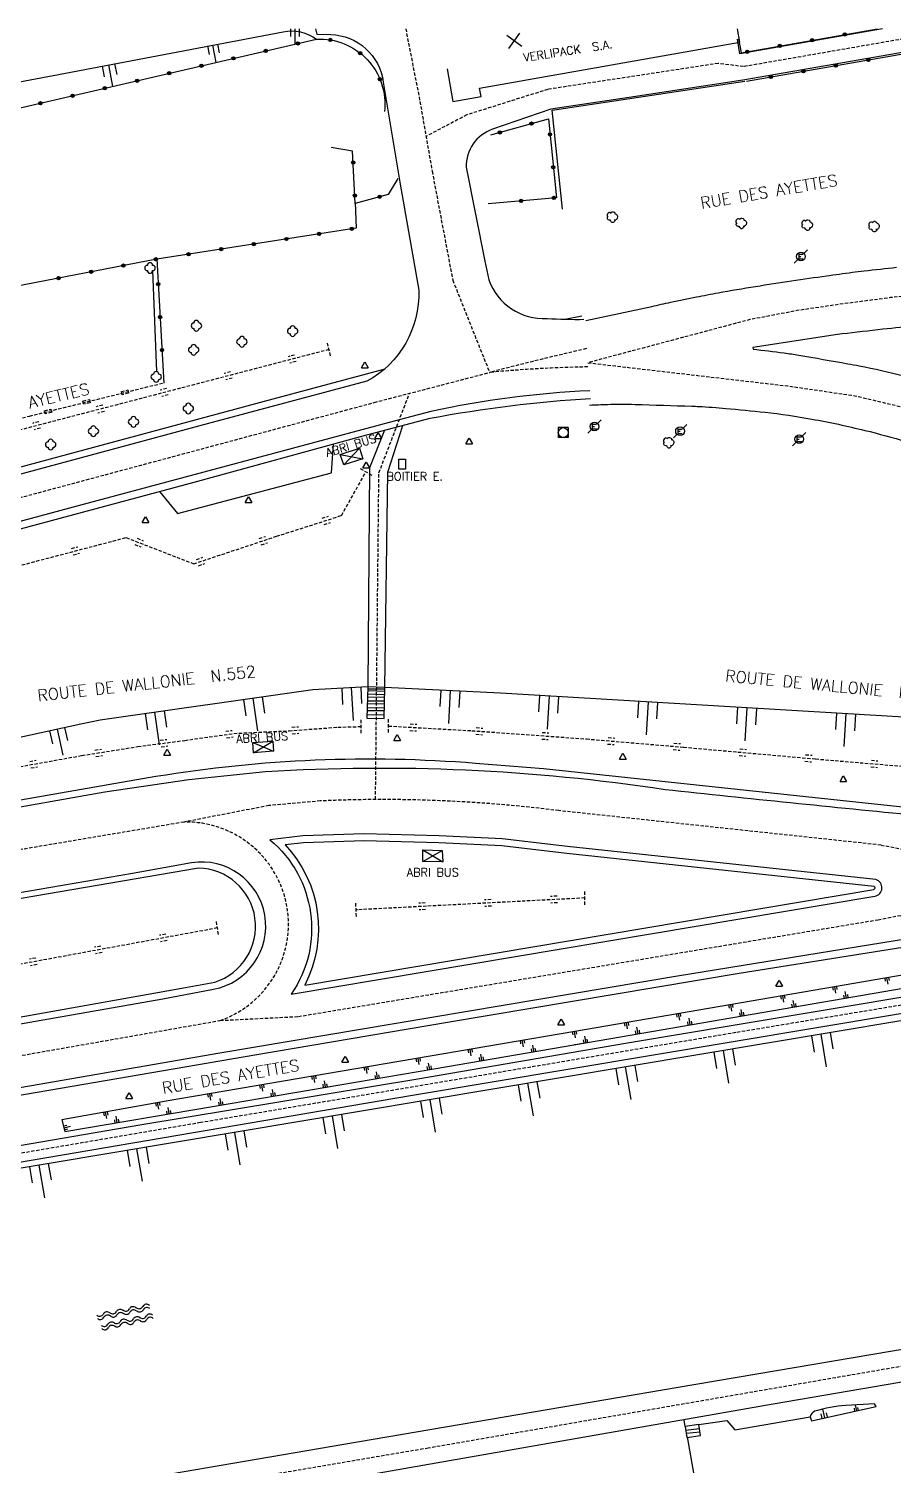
# Model space of a CAD drawing. Header units: millimetres. Extents: x 115000 to 116000, y 129000 to 130000.
# Drawn here: x 115525 to 115655.8, y 129782.5 to 130000 of the extents above; entities that cross this region are included whole.
import ezdxf
from ezdxf.enums import TextEntityAlignment as Align

# ---------------------------------------------------------------- set-up
doc = ezdxf.new("R2010")
doc.units = ezdxf.units.MM
doc.linetypes.add('DASHED', pattern=[0.75, 0.5, -0.25])
doc.layers.get('0').update_dxf_attribs({"linetype": 'CONTINUOUS'})
for name, color, linetype in [('71', 2, 'CONTINUOUS'), ('W0001', 6, 'DASHED'), ('W0008', 7, 'CONTINUOUS'), ('W0100', 7, 'CONTINUOUS'), ('W0112', 1, 'DASHED'), ('W0211', 2, 'CONTINUOUS'), ('W0220', 5, 'DASHED'), ('W0300', 7, 'CONTINUOUS'), ('W0310', 3, 'CONTINUOUS'), ('W0322', 7, 'CONTINUOUS'), ('W0420', 7, 'CONTINUOUS'), ('W0471', 7, 'CONTINUOUS'), ('W0515', 5, 'CONTINUOUS'), ('W0984', 7, 'CONTINUOUS'), ('W0989', 7, 'CONTINUOUS'), ('W0991', 7, 'CONTINUOUS')]:
    doc.layers.add(name, color=color, linetype=linetype)
doc.styles.get("Standard").update_dxf_attribs({"font": 'romans.shx', "width": 0.85})

# ---------------------------------------------------------------- blocks, each defined once
blk = doc.blocks.new('t991o')
at = {"color": 0, "linetype": 'Continuous'}
for p, q in [((-1, 1), (1, -1)), ((-1, -1), (1, 1))]:
    blk.add_line(p, q, dxfattribs=at)
blk = doc.blocks.new('T471')
for p, q in [((-0.333334, 0.333334), (-0.333334, -0.333334)), ((-0.333334, 0.333334), (0.333334, 0.333334)), ((-0.333334, 0), (0, 0)), ((0.500001, 0.500001), (1.000002, 1.000002)), ((-0.500001, -0.500001), (-1.000002, -1.000002)), ((-0.333334, -0.333334), (0.333334, -0.333334))]:
    blk.add_line(p, q)
blk.add_ellipse((0, 0), major_axis=(0.471405, 0.471405), ratio=1, start_param=5.4977871438, end_param=11.780972451)
blk = doc.blocks.new('T300')
for p, q in [((-0.8, 0.51), (-0.86, 0.34)), ((-0.86, 0.34), (-0.86, 0.17)), ((-0.86, 0.17), (-0.74, 0.06)), ((-0.69, 0.63), (-0.8, 0.51)), ((-0.8, -0.06), (-0.74, 0.06)), ((-0.74, 0.06), (-0.69, 0.11)), ((-0.57, 0.69), (-0.69, 0.63)), ((-0.46, 0.69), (-0.57, 0.69)), ((-0.29, 0.63), (-0.46, 0.69)), ((-0.29, 0.63), (-0.17, 0.74)), ((-0.23, 0.57), (-0.29, 0.63)), ((-0.17, 0.74), (-0.06, 0.8)), ((-0.06, 0.8), (0.06, 0.8)), ((0.06, 0.8), (0.23, 0.74)), ((0.23, 0.74), (0.34, 0.63)), ((0.34, 0.63), (0.4, 0.51)), ((0.46, 0.46), (0.34, 0.46)), ((0.4, 0.51), (0.4, 0.46)), ((0.57, 0.4), (0.46, 0.46)), ((0.57, 0.4), (0.69, 0.29)), ((0.69, 0.29), (0.74, 0.17)), ((0.74, 0.06), (0.69, -0.17)), ((0.74, 0.17), (0.74, 0.06)), ((-0.8, -0.17), (-0.8, -0.06)), ((-0.8, -0.23), (-0.8, -0.17)), ((-0.74, -0.34), (-0.8, -0.23)), ((-0.69, -0.4), (-0.74, -0.34)), ((-0.51, -0.46), (-0.69, -0.4)), ((-0.4, -0.46), (-0.51, -0.46)), ((-0.4, -0.46), (-0.34, -0.46)), ((-0.34, -0.46), (-0.34, -0.4)), ((-0.34, -0.51), (-0.34, -0.46)), ((-0.29, -0.63), (-0.34, -0.51)), ((-0.17, -0.74), (-0.29, -0.63)), ((-0.06, -0.8), (-0.17, -0.74)), ((0.06, -0.8), (-0.06, -0.8)), ((0.17, -0.74), (0.06, -0.8)), ((0.23, -0.69), (0.17, -0.74)), ((0.29, -0.46), (0.23, -0.46)), ((0.29, -0.63), (0.23, -0.69)), ((0.46, -0.4), (0.29, -0.46)), ((0.34, -0.51), (0.29, -0.63)), ((0.34, -0.51), (0.34, -0.46)), ((0.57, -0.34), (0.46, -0.4)), ((0.63, -0.29), (0.57, -0.34)), ((0.69, -0.17), (0.63, -0.29))]:
    blk.add_line(p, q)
blk = doc.blocks.new('T420')
for p, q in [((0.75, 0.75), (-0.75, 0.75)), ((-0.75, 0.75), (-0.75, -0.75)), ((0.75, 0.75), (0.75, -0.75)), ((0.75, -0.75), (-0.75, -0.75))]:
    blk.add_line(p, q)
blk.add_ellipse((0, 0), major_axis=(-0.53, 0.53), ratio=1, start_param=3.926991, end_param=10.210176)
blk = doc.blocks.new('OH01')
at = {"layer": 'W0322', "color": 0}
for radius in [0.25, 0.15]:
    blk.add_circle((0, 0), radius, dxfattribs=at)
blk = doc.blocks.new('TP12')
at = {"layer": 'W0515', "color": 0}
for centre, start, end in [((-0.5, 0.625), 216.8699, 323.1301), ((0.5, -0.125), 36.8699, 143.1301), ((0.5, -0.625), 36.8699, 143.1301), ((-0.5, 0.125), 216.8699, 323.1301)]:
    blk.add_arc(centre, 0.625, start, end, dxfattribs=at)
blk = doc.blocks.new('TP15')
at = {"color": 0}
for p, q in [((0, 1), (0, 0)), ((-0.289, 0.5), (-0.289, 0)), ((0.289, 0.5), (0.289, 0))]:
    blk.add_line(p, q, dxfattribs=at)
blk = doc.blocks.new('TP15B')
at = {"color": 0}
for p, q in [((0, 5), (0, 0)), ((-1.44, 2.5), (-1.44, 0)), ((1.44, 2.5), (1.44, 0))]:
    blk.add_line(p, q, dxfattribs=at)
blk = doc.blocks.new('TP09')
at = {"color": 2}
blk.add_line((0, -1), (0, 1), dxfattribs=at)
blk = doc.blocks.new('TP06')
at = {"layer": 'W0220', "color": 0}
for p, q in [((-0.5, 0.5), (0.5, 0.5)), ((-0.5, -0.5), (0.5, -0.5))]:
    blk.add_line(p, q, dxfattribs=at)
blk = doc.blocks.new('TT04')
at = {"layer": '71', "color": 0}
for p, q in [((-1.5, -1), (-1.5, 1)), ((-1.5, 1), (1.5, 1)), ((1.5, 1), (1.5, -1)), ((1.5, -1), (-1.5, -1))]:
    blk.add_line(p, q, dxfattribs=at)
blk = doc.blocks.new('TP10')
at = {"layer": 'W0300', "color": 0}
for centre, start, end in [((-0.4, 0), 90, 270), ((0, 0.4), 0, 180), ((0.4, 0), 270, 90), ((0, -0.4), 180, 360)]:
    blk.add_arc(centre, 0.4, start, end, dxfattribs=at)
blk = doc.blocks.new('BI04')
at = {"layer": 'W0471', "color": 0}
for p, q in [((-1, -0.58), (0, 1.15)), ((0, 1.15), (1, -0.58)), ((-1, -0.58), (1, -0.58))]:
    blk.add_line(p, q, dxfattribs=at)
blk = doc.blocks.new('OH02')
at = {"layer": 'W0112', "color": 0}
for p, q in [((-0.5, 0.25), (0.5, 0.25)), ((-0.5, -0.25), (-0.5, 0.25)), ((0.5, 0.25), (0.5, -0.25)), ((0.5, -0.25), (-0.5, -0.25))]:
    blk.add_line(p, q, dxfattribs=at)

msp = doc.modelspace()

# ---------------------------------------------------------------- linework, layer by layer
at = {"layer": 'W0001'}
for points in [[(115582.03, 130000), (115584.18, 129988.99), (115586.03, 129978.42), (115589.14, 129961.95), (115594.73, 129947.97)], [(115666.26, 130000), (115633.17, 129994.26), (115629.33, 129994.75), (115603.54, 129990.82), (115591.27, 129986.96), (115585.1, 129983.7)], [(115577.46, 129883.31), (115577.97, 129932.79), (115582.61, 129944.81)], [(116000, 129910.95), (115954.3, 129903.13), (115891.81, 129892.34), (115873.66, 129889.1), (115790.04, 129874.95), (115711.08, 129861.16), (115632.01, 129848.03), (115550.98, 129834.4), (115500, 129825.7)], [(115500, 129839.25), (115504.04, 129841.1), (115553.96, 129849.87), (115565.78, 129850.47), (115653.53, 129865.12), (115707.69, 129875.51)]]:
    msp.add_lwpolyline(points, dxfattribs=at)
at = {"layer": 'W0001', "flags": 128}
msp.add_lwpolyline([(115691.41, 129957.94), (115687.87, 129961.77), (115680.89, 129961.65), (115671.09, 129960.82), (115662.82, 129960.1), (115655.41, 129959.29), (115647.58, 129958.26), (115641.27, 129957.33), (115634.13, 129955.96), (115609.59, 129949.44), (115639.85, 129945.93), (115650.02, 129944.44), (115657.01, 129942.79), (115665.04, 129939.93), (115674.67, 129935.88), (115681.72, 129932.47), (115686.86, 129934.86)], dxfattribs=at)
at = {"layer": 'W0001'}
for points in [[(115500, 129922.6), (115514.83, 129926.65), (115577.26, 129943.42), (115594.73, 129947.97, -0.007146), (115609.38, 129951.57, -0.007146)], [(115609.61, 129948.81, 0.01943), (115594.73, 129947.97)], [(116000, 129929.12), (115948.87, 129918.9), (115925.99, 129914.64), (115914, 129912.04), (115839.63, 129897.2), (115707.69, 129875.51, -0.090124), (115653.98, 129876.42), (115605.22, 129881.63, 0.042951), (115569.1, 129883.1), (115561.33, 129882.4), (115548.46, 129879.9), (115500, 129871.73)], [(115548.46, 129879.9, -0.853769), (115553.96, 129849.87, -0.528658)], [(115867.83, 129750), (115858.72, 129759.26), (115802.53, 129801.65), (115789.34, 129810.26, 0.149925), (115764.4, 129815.51), (115696.94, 129804.12), (115683.64, 129801.75), (115679.29, 129801.55), (115674.01, 129800.69), (115667.81, 129799.36), (115585.45, 129785.13), (115522.33, 129774.42), (115500, 129770.12)]]:
    msp.add_lwpolyline(points, format="xyb", dxfattribs=at)
at = {"layer": 'W0008'}
for points in [[(115568.39, 130000), (115568.56, 129999.2), (115570.69, 129999.13, -0.367793), (115578.63, 129991.91), (115581.18, 129976.47), (115584.01, 129960.41, -0.283109), (115576.15, 129946.63), (115551.97, 129940.19), (115516.41, 129930.6), (115514.36, 129930.15, -0.412239), (115503.66, 129935.89, 0.1655), (115500, 129943.51, 2.382573)], [(115677.69, 130000), (115653.16, 129995.72), (115633.05, 129992.2), (115615.87, 129989.61), (115604, 129987.83), (115595.17, 129984.78, 0.326024), (115591.17, 129979.02), (115594, 129964.8), (115594.6, 129962.01, 0.365795)], [(115609.32, 129955.85), (115619.26, 129957.97, -0.00094), (115622.15, 129958.59, -0.000701), (115626.04, 129959.39, -0.00676), (115629.33, 129960.03, -0.003963), (115634.98, 129960.99, -0.002942), (115640.45, 129961.84, -0.003068), (115645.71, 129962.6, -0.001574), (115649.64, 129963.13, -0.003471), (115651.43, 129963.35, -0.003181), (115656.34, 129963.89, -0.001795)], [(115594.6, 129962.01, 0.331826), (115603.43, 129956.13, 0.015589), (115609.01, 129956.01, 0.015589)], [(115609.91, 129945.19, 0.042164), (115585.82, 129942.04), (115581.04, 129940.81), (115532.45, 129927.76), (115500, 129919.04)], [(115500, 129917.93), (115550, 129931.36), (115575.39, 129938.34), (115585.74, 129941.04, -0.031955), (115610.01, 129944.03, -0.031955)], [(115731.02, 129885.2), (115704.55, 129881.68), (115696.78, 129880.97), (115687.13, 129880.74), (115677.6, 129880.74), (115659.14, 129881.94), (115602.91, 129887.94), (115592.57, 129888.78, 0.061183), (115544.21, 129886.78), (115500, 129879.09)], [(115500, 129878), (115536.47, 129884.46), (115549.18, 129886.34), (115560.82, 129887.55, -0.052975), (115621.29, 129884.85, 0.002597), (115659.27, 129880.96, 0.021593), (115688.69, 129879.66, 0.037597), (115709.15, 129881.19), (115721.86, 129882.84), (115731.98, 129884.25)], [(115564.7, 129853.84), (115653.04, 129868.69, 0.796646), (115653.19, 129871.19), (115606.51, 129876.19), (115596.65, 129877.37), (115587.08, 129877.81), (115575.74, 129878.1), (115566.47, 129877.81), (115561.46, 129877.22, -0.388366), (115564.7, 129853.84, 3.02558)], [(115500, 129861.15, -0.217047), (115502.82, 129846.69), (115502.93, 129845.75), (115545.29, 129853.15), (115552.93, 129854.59, 0.983889), (115549.63, 129873.75), (115540.69, 129872.11), (115500, 129865.17)], [(115502.82, 129846.69), (115548.71, 129854.84), (115553.13, 129855.68, 0.847753), (115550.66, 129872.95), (115516.42, 129867.08), (115500, 129864.12)]]:
    msp.add_lwpolyline(points, format="xyb", dxfattribs=at)
for points in [[(115654.19, 130000), (115632.6, 129996.21), (115632.23, 129998.4)], [(115606.1, 129956.03), (115608.67, 129956.55)], [(115510, 129930.08), (115523.79, 129933.69), (115561.99, 129943.99), (115578.91, 129948.54)], [(115578.89, 129900.29), (115579.33, 129932.88), (115581.57, 129939.95)], [(115544.78, 129929.96), (115547.5, 129926.6), (115570.81, 129932.76), (115571.11, 129937.16)], [(115578.83, 129939.24), (115576.55, 129933.53), (115576.31, 129900.4)], [(115741.28, 129875.43), (115712.34, 129870.73), (115690.92, 129867.56), (115623.17, 129856.59), (115553.89, 129844.92), (115500, 129835.57)], [(115500, 129834.51), (115559.19, 129844.66), (115588.36, 129849.63), (115632.48, 129857.03), (115701.41, 129867.99), (115742.22, 129874.37)], [(115500, 129826.92), (115541.76, 129834.08), (115583.87, 129841.03), (115615.28, 129846.44), (115690.81, 129859.03), (115748.45, 129868.71)], [(115750.28, 129866.72), (115726.98, 129862.6), (115656.04, 129850.71), (115582.76, 129838.46), (115512.29, 129826.44), (115500, 129824.49)], [(115680.84, 129790.25), (115679.55, 129798.95), (115637.67, 129791.78), (115573.68, 129780.59), (115508.64, 129769.52), (115500, 129767.1)]]:
    msp.add_lwpolyline(points, dxfattribs=at)
at = {"layer": 'W0008', "flags": 128}
for points in [[(115659.55, 129955.07, 0.000628), (115654.24, 129954.5, 0.001859), (115648.08, 129953.79, 0.00835), (115646.71, 129953.61), (115634.57, 129951.76), (115634.61, 129951.49, -0.004995), (115639.31, 129950.92, -0.010612), (115641.52, 129950.59, -0.00105), (115648.93, 129949.29, -0.004452), (115650.68, 129948.97, -0.014106), (115657.43, 129947.45, -0.021285)], [(115609.85, 129943.04, -0.003109), (115612.57, 129943.13, -0.014764), (115616.74, 129943.13, -0.00068), (115625.33, 129942.86, -0.005403), (115626.41, 129942.82, -0.008333), (115630.47, 129942.53, -0.005671), (115636.43, 129941.94, -0.017224), (115643.5, 129940.91, -0.01498), (115651.53, 129939.2, -0.012395), (115657.83, 129937.5, -0.018862), (115661.89, 129936.13, -0.008064), (115666.45, 129934.31, -0.009064), (115670.46, 129932.55, -0.004553), (115675.28, 129930.26, -0.004247), (115680.41, 129927.73, -0.007085), (115685.95, 129924.83, -0.009451), (115690.03, 129922.52, -0.013545), (115693.36, 129920.43, -0.007686), (115699.06, 129916.5, -0.008689), (115705.8, 129911.52, -0.024953), (115708.03, 129909.63), (115721.84, 129896.68)]]:
    msp.add_lwpolyline(points, format="xyb", dxfattribs=at)
at = {"layer": 'W0008'}
msp.add_lwpolyline([(115566.75, 129855.23), (115652.87, 129869.71, 0.707016), (115652.95, 129870.17), (115606.4, 129875.16), (115596.57, 129876.33), (115587.04, 129876.77), (115575.75, 129877.07), (115566.55, 129876.77), (115563.79, 129876.45, -0.318399)], format="xyb", close=True, dxfattribs=at)
at = {"layer": 'W0100', "flags": 128}
msp.add_lwpolyline([(115588.29, 129993.92), (115589.16, 129989), (115593.43, 129989.75), (115593.21, 129991.01), (115632.61, 129997.95), (115632.25, 130000)], dxfattribs=at)
at = {"layer": 'W0100'}
for points in [[(115572.11, 129935.56), (115575.03, 129936.5), (115575.53, 129934.88), (115572.64, 129933.98), (115572.11, 129935.56), (115575.53, 129934.88)], [(115572.64, 129933.98), (115575.03, 129936.5)], [(115576.31, 129900.4), (115576.16, 129895.61), (115578.75, 129895.56), (115578.89, 129900.29), (115576.31, 129900.4)], [(115576.24, 129898.26), (115578.83, 129898.25)], [(115578.84, 129898.75), (115576.26, 129898.8)], [(115576.27, 129899.32), (115578.85, 129899.21)], [(115578.87, 129899.67), (115576.29, 129899.75)], [(115576.3, 129900.08), (115578.88, 129900.05)], [(115576.18, 129896.19), (115578.77, 129896.12)], [(115578.78, 129896.75), (115576.19, 129896.75)], [(115576.21, 129897.24), (115578.8, 129897.22)], [(115578.81, 129897.76), (115576.23, 129897.81)], [(115558.88, 129891.94), (115561.9, 129892.16), (115562.03, 129890.63), (115558.98, 129890.4), (115558.88, 129891.94), (115562.03, 129890.63)], [(115558.98, 129890.4), (115561.9, 129892.16)], [(115584.62, 129875.68), (115587.57, 129875.61), (115587.63, 129873.89), (115584.64, 129873.92), (115584.62, 129875.68), (115587.63, 129873.89)], [(115584.64, 129873.92), (115587.57, 129875.61)], [(115626.42, 129788.69), (115630.62, 129789.33), (115631.87, 129787.9), (115643.26, 129789.86), (115643.45, 129789.28)], [(115624.32, 129788.42), (115624.56, 129786.76), (115626.66, 129787.06), (115626.42, 129788.69), (115624.32, 129788.42)], [(115624.4, 129787.84), (115626.51, 129788.12)], [(115626.59, 129787.55), (115624.48, 129787.32)]]:
    msp.add_lwpolyline(points, dxfattribs=at)
at = {"layer": 'W0112'}
msp.add_lwpolyline([(115504.31, 129936.4), (115525.08, 129941.36), (115542.56, 129945.7), (115545.37, 129946.37)], dxfattribs=at)
at = {"layer": 'W0211'}
for points in [[(115500, 129987.53), (115530.51, 129993.28), (115563.46, 129999.55, -0.206074), (115568.51, 129998.43, -0.810147)], [(115643.45, 129789.28), (115653.26, 129791.43), (115652.97, 129791.82), (115648.66, 129791.58, 0.063092), (115643.97, 129790.72, 0.291916), (115643.26, 129789.86, 1.550955)]]:
    msp.add_lwpolyline(points, format="xyb", dxfattribs=at)
for points in [[(115718.57, 129894.13), (115661.69, 129895.55), (115596.39, 129899.42), (115578.89, 129900.29), (115576.31, 129900.4), (115567.97, 129899.94), (115535.79, 129895.35), (115532.86, 129894.72), (115500, 129887.57)], [(115530.41, 129833.04), (115553.09, 129836.9), (115586.3, 129842.56), (115613.06, 129847.16), (115655.88, 129854.49), (115675.74, 129857.93), (115724.63, 129866.31), (115739.68, 129868.82), (115745.6, 129869.79), (115745.53, 129871.55), (115715.61, 129866.76), (115670.4, 129859.01), (115607.61, 129848.22), (115545.76, 129837.66), (115529.99, 129834.81), (115530.41, 129833.04)]]:
    msp.add_lwpolyline(points, dxfattribs=at)
at = {"layer": 'W0220'}
for points in [[(115570.42, 129951.44), (115506.78, 129934.85)], [(115500, 129912.54), (115539.7, 129922.97), (115549.94, 129919), (115562.48, 129923.17), (115572.31, 129926.31), (115576.01, 129932.92)], [(115500, 129884.06), (115533.02, 129889.98), (115541.48, 129891.33), (115548.59, 129892.27), (115556.01, 129893.32), (115564.37, 129893.73), (115571.76, 129894.26), (115575.31, 129894.37)], [(115579.42, 129894.44), (115592.03, 129893.74), (115609.38, 129892.49), (115624.11, 129891.24), (115644.07, 129889.46), (115688.79, 129885.71), (115696.53, 129884.97), (115702.8, 129884.56)], [(115609.12, 129868.41), (115574.71, 129866.62), (115574.53, 129866.62)], [(115553.53, 129863.87), (115505.98, 129855.12)]]:
    msp.add_lwpolyline(points, dxfattribs=at)
at = {"layer": 'W0310'}
for points in [[(115605.78, 129972.68), (115604.21, 129987.68), (115633.37, 129992.07)], [(115543.72, 129963.38), (115544.33, 129948.09)]]:
    msp.add_lwpolyline(points, dxfattribs=at)
at = {"layer": 'W0322'}
msp.add_lwpolyline([(115500, 129982.98), (115523.67, 129988.02), (115568.51, 129998.43, -0.46301), (115578.82, 129987.46, -0.64283)], format="xyb", dxfattribs=at)
for points in [[(115632.4, 129998.48), (115632.81, 129996.36), (115653.42, 130000)], [(115633.61, 129992.05), (115678.95, 130000)], [(115594.91, 129983.94), (115603.63, 129986.35), (115604.84, 129974.42), (115594.51, 129973.49)], [(115580.83, 129977.31), (115579.36, 129974.9), (115574.4, 129973.56), (115573.99, 129981.47), (115570.77, 129982)], [(115574.4, 129973.7), (115574.53, 129969.81), (115544.35, 129965.12), (115521.42, 129960.7), (115500, 129956.74)], [(115544.35, 129965.12), (115545.43, 129946.36)]]:
    msp.add_lwpolyline(points, dxfattribs=at)
at = {"layer": 'W0515'}
for points in [[(115751.68, 129865.74), (115708.18, 129858.39), (115575.06, 129836.1), (115500, 129823.52)], [(115500, 129773.13), (115529.64, 129778.35), (115572.64, 129785.73), (115623.27, 129794.34), (115667.33, 129801.85)]]:
    msp.add_lwpolyline(points, dxfattribs=at)
at = {"layer": 'W0989'}
for points in [[(115624.35, 129788.42), (115624.16, 129789.38)], [(115624.64, 129786.85), (115627.41, 129770.99)]]:
    msp.add_lwpolyline(points, dxfattribs=at)

# ---------------------------------------------------------------- block references
at = {"layer": 'W0100', "xscale": 0.5, "yscale": 0.5, "zscale": 0.5, "rotation": 270}
msp.add_blockref('TT04', (115581.49, 129934.07), dxfattribs=at)
at = {"layer": 'W0112'}
for name, p, rotation in [('TP09', (115570.42, 129951.45), 13.11211485171687), ('OH02', (115533.72, 129943.51), 13.94791690844485), ('OH02', (115539.54, 129944.95), 13.94791690844485), ('OH02', (115527.9, 129942.06), 13.94791690844485), ('TP09', (115576.01, 129932.92), 240.7692004638743), ('TP09', (115574.53, 129866.62), 2.945864467493134), ('TP09', (115609.14, 129868.4), 0.2336099897706209), ('TP09', (115553.53, 129863.87), 9.044975870430912), ('TP09', (115608.53, 129846.38), 279.3687310894886)]:
    msp.add_blockref(name, p, dxfattribs=dict(at, rotation=rotation))
for p in [(115575.31, 129894.37), (115579.42, 129894.47)]:
    msp.add_blockref('TP09', p, dxfattribs=at)
at = {"layer": 'W0211'}
for name, p, xscale, yscale, zscale, rotation in [('TP15', (115565.3, 130000), 2.312980254573631, 2.312980254573631, 2.312980254573631, 180), ('TP15', (115552.85, 129997.53), 2.667799316209389, 2.667799316209389, 2.667799316209389, 190.7728112105716), ('TP15', (115537.08, 129994.53), 3.313060583957044, 3.313060583957044, 3.313060583957044, 190.7728112106326), ('TP15B', (115529.31, 129893.95), 0.8, 0.8, 0.8, 192.2858777776812), ('TP15', (115650.24, 129790.77), 0.9031491448419058, 0.9031491448419058, 0.9031491448419058, 12.36767277371676), ('TP15', (115645.42, 129789.72), 1.359872773199477, 1.359872773199477, 1.359872773199477, 12.36767277344839)]:
    msp.add_blockref(name, p, dxfattribs=dict(at, xscale=xscale, yscale=yscale, zscale=zscale, rotation=rotation))
for name, p, rotation in [('TP15B', (115573.83, 129900.27), 183.1613102250112), ('TP15B', (115558.93, 129898.65), 188.1213506082974), ('TP15B', (115588.81, 129899.8), 177.1442260874698), ('TP15B', (115603.79, 129898.98), 176.6070253395904), ('TP15B', (115618.76, 129898.09), 176.6070253395904), ('TP15B', (115544.08, 129896.53), 188.1213506082974), ('TP15B', (115633.73, 129897.2), 176.6070253395904), ('TP15B', (115648.71, 129896.32), 176.6070253395904), ('TP15', (115646.99, 129854.99), 189.7443996635805), ('TP15', (115654.87, 129856.34), 189.7443996635805), ('TP15', (115631.22, 129852.28), 189.7443996635805), ('TP15', (115639.1, 129853.63), 189.7443996635805), ('TP15', (115640.81, 129851.91), 9.713824910959762), ('TP15', (115648.69, 129853.26), 9.713824910959762), ('TP15', (115623.33, 129850.92), 189.7443996635805), ('TP15', (115625.04, 129849.21), 9.713824910959762), ('TP15', (115632.92, 129850.56), 9.713824910959762), ('TP15', (115607.56, 129848.22), 189.6960630537597), ('TP15', (115615.45, 129849.57), 189.7443996635805), ('TP15', (115617.15, 129847.86), 9.713824910959762), ('TP15', (115599.68, 129846.87), 189.6960630537597), ('TP15', (115601.38, 129845.15), 9.741989177614022), ('TP15', (115609.27, 129846.5), 9.741989177614022), ('TP15', (115583.91, 129844.17), 189.6960630537597), ('TP15', (115591.79, 129845.52), 189.6960630537597), ('TP15', (115593.5, 129843.8), 9.741989177614022), ('TP15', (115568.13, 129841.48), 189.6960630537597), ('TP15', (115576.02, 129842.83), 189.6960630537597), ('TP15', (115577.73, 129841.1), 9.676572972314814), ('TP15', (115585.61, 129842.44), 9.676572972314814), ('TP15', (115560.25, 129840.13), 189.6960630537597), ('TP15', (115561.96, 129838.41), 9.676572972314814), ('TP15', (115569.84, 129839.76), 9.676572972314814), ('TP15', (115544.48, 129837.43), 190.2310015471215), ('TP15', (115552.36, 129838.78), 189.6960630537597), ('TP15', (115554.07, 129837.07), 9.676572972314814), ('TP15', (115536.61, 129836), 190.2310015471215), ('TP15', (115538.3, 129834.38), 9.66591836340794), ('TP15', (115546.18, 129835.72), 9.66591836340794), ('TP15', (115530.29, 129833.57), 283.254465500584)]:
    msp.add_blockref(name, p, dxfattribs=dict(at, rotation=rotation))
at = {"layer": 'W0220'}
for p, rotation in [((115564.84, 129949.99), 194.6114391643953), ((115555.16, 129947.46), 194.6114391643953), ((115545.48, 129944.94), 194.6114391643953), ((115535.81, 129942.42), 194.6114391643953), ((115526.13, 129939.9), 194.6114391643953), ((115570, 129925.57), 17.68232380432068), ((115541.65, 129922.21), 338.8270116646467), ((115560.48, 129922.51), 18.41620077239632), ((115532.05, 129920.96), 14.70786582908784), ((115550.99, 129919.35), 18.41620077239632), ((115555.35, 129893.22), 8.008458221757797), ((115565.33, 129893.8), 4.102933860012786), ((115583.19, 129894.23), 356.8188184957359), ((115593.18, 129893.66), 355.8698164978017), ((115545.44, 129891.86), 7.531321560079361), ((115603.15, 129892.94), 355.8698164978017), ((115613.12, 129892.17), 355.1407669686666), ((115623.08, 129891.32), 355.1407669686666), ((115535.55, 129890.38), 9.108090300632316), ((115633.05, 129890.44), 354.9192977905389), ((115643.01, 129889.56), 354.9192977905389), ((115525.7, 129888.67), 10.15207084820192), ((115652.97, 129888.72), 355.1972686066804), ((115584.52, 129867.13), 182.9778551949789), ((115594.5, 129867.65), 182.9778551949789), ((115604.49, 129868.17), 182.9778551949789), ((115535.48, 129860.55), 190.4266038668802), ((115545.32, 129862.36), 190.4266038668802), ((115525.65, 129858.74), 190.4266038668802)]:
    msp.add_blockref('TP06', p, dxfattribs=dict(at, rotation=rotation))
at = {"layer": 'W0300'}
for name, p in [('T300', (115613.36, 129971.47)), ('T300', (115632.87, 129970.53)), ('T300', (115642.85, 129970.26)), ('T300', (115652.98, 129970.05)), ('TP10', (115543.32, 129963.78)), ('TP10', (115550.35, 129955.04)), ('TP10', (115564.92, 129954.23)), ('TP10', (115557.23, 129952.62)), ('TP10', (115549.94, 129951.4)), ('TP10', (115544.26, 129947.3)), ('TP10', (115549.13, 129942.51)), ('TP10', (115534.76, 129939.07)), ('TP10', (115540.83, 129940.49)), ('TP10', (115528.29, 129937.05)), ('T300', (115621.89, 129937.33))]:
    msp.add_blockref(name, p, dxfattribs=at)
at = {"layer": 'W0322'}
for p, rotation in [((115565.71, 129997.78), 13.07494732840561), ((115570.62, 129998.31), 350.5747484997304), ((115643.57, 129998.26), 10.01932573897948), ((115648.49, 129999.13), 10.01932573897948), ((115560.84, 129996.65), 13.07494732840561), ((115575.15, 129996.3), 321.5609127839112), ((115633.72, 129996.52), 10.01932573897948), ((115638.65, 129997.39), 10.01932573897948), ((115551.1, 129994.39), 13.07494732840561), ((115555.97, 129995.52), 13.07494732840561), ((115642.22, 129993.56), 9.941622563000566), ((115647.15, 129994.43), 9.941622563000566), ((115652.07, 129995.29), 9.941622563000566), ((115541.36, 129992.13), 13.07494732840561), ((115546.23, 129993.26), 13.07494732840561), ((115578.13, 129992.36), 292.5470770680921), ((115637.3, 129992.7), 9.941622563000566), ((115531.61, 129989.86), 13.07494732840561), ((115536.48, 129991), 13.07494732840561), ((115526.74, 129988.73), 13.07494732840561), ((115601.08, 129985.64), 15.46255782850431), ((115596.26, 129984.31), 15.46255782850431), ((115603.87, 129984), 275.7805841091211), ((115574.08, 129979.73), 92.91399352555182), ((115604.37, 129979.03), 275.7805841091211), ((115574.34, 129974.74), 92.91399352555182), ((115578.09, 129974.56), 195.108263759255), ((115599.49, 129973.94), 185.1887900200472), ((115604.47, 129974.39), 185.1887900200472), ((115573.86, 129969.71), 188.8323205445043), ((115559.04, 129967.4), 188.8323205445043), ((115563.98, 129968.17), 188.8323205445043), ((115568.92, 129968.94), 188.8323205445043), ((115549.16, 129965.87), 188.8323205445043), ((115554.1, 129966.64), 188.8323205445043), ((115534.4, 129963.2), 190.9111756902846), ((115539.31, 129964.15), 190.9111756902846), ((115544.22, 129965.1), 190.9111756902846), ((115529.49, 129962.26), 190.9111756902846), ((115544.57, 129961.34), 273.2740482337361), ((115544.85, 129956.35), 273.2740482337361), ((115545.14, 129951.36), 273.2740482337361)]:
    msp.add_blockref('OH01', p, dxfattribs=dict(at, rotation=rotation))
at = {"layer": 'W0420'}
msp.add_blockref('T420', (115605.88, 129938.86), dxfattribs=at)
at = {"layer": 'W0471'}
for p in [(115641.85, 129965.52), (115610.6, 129939.79), (115623.56, 129939.07), (115641.59, 129937.87)]:
    msp.add_blockref('T471', p, dxfattribs=at)
at = {"layer": 'W0471', "xscale": 0.5, "yscale": 0.5, "zscale": 0.5}
for p in [(115575.85, 129948.98), (115577.87, 129938.26), (115591.63, 129937.45), (115576.05, 129933.81), (115558.24, 129928.56), (115542.66, 129925.53), (115580.75, 129892.56), (115545.94, 129890.34), (115614.88, 129889.74), (115648.27, 129886.31), (115638.56, 129855.37), (115605.57, 129849.51), (115572.86, 129843.84), (115540.18, 129838.33)]:
    msp.add_blockref('BI04', p, dxfattribs=at)
at = {"layer": 'W0515'}
for name, p, rotation in [('TP15B', (115644.91, 129847.8), 189.5066239073634), ('TP15B', (115630.12, 129845.32), 189.5066239073634), ('TP15B', (115615.32, 129842.84), 189.5066239073634), ('TP15B', (115600.53, 129840.36), 189.5066239073634), ('TP15B', (115585.73, 129837.89), 189.5066239073634), ('TP15B', (115570.94, 129835.41), 189.5116487493231), ('TP15B', (115556.15, 129832.93), 189.5116487493231), ('TP15B', (115541.35, 129830.45), 189.5116487493231), ('TP15B', (115526.56, 129827.97), 189.5116487493231), ('TP12', (115542.28, 129806.33), 9.389462594278966), ('TP12', (115536.3, 129805.18), 9.389462594278966), ('TP12', (115538.27, 129805.55), 9.389462594278966), ('TP12', (115538.87, 129804.07), 9.389462594278966), ('TP12', (115540.25, 129805.96), 9.389462594278966), ('TP12', (115540.86, 129804.44), 9.389462594278966), ('TP12', (115542.78, 129804.85), 9.389462594278966), ('TP12', (115536.98, 129803.63), 9.389462594278966)]:
    msp.add_blockref(name, p, dxfattribs=dict(at, rotation=rotation))
at = {"layer": 'W0991', "rotation": 9.99004186993326}
msp.add_blockref('t991o', (115598.47, 129998.19), dxfattribs=at)

# ---------------------------------------------------------------- texts
at = {"layer": 'W0984'}
for rotation, p in [(16.831, (115573.74, 129936.9)), (3.3899, (115560.29, 129892.72))]:
    msp.add_text('ABRI BUS', height=1.25, rotation=rotation, dxfattribs=at).set_placement(p, align=Align.MIDDLE)
for s, p in [('BOITIER E.', (115583.4, 129932.24)), ('ABRI BUS', (115586.12, 129872.3))]:
    msp.add_text(s, height=1.25, dxfattribs=at).set_placement(p, align=Align.MIDDLE)
at = {"layer": 'W0989'}
for s, rotation, p in [('RUE DES AYETTES', 9.704, (115637.01, 129975.35)), ('RUE DES AYETTES', 13.515, (115523.89, 129943.1)), ('ROUTE DE WALLONIE  N.552', 6.3802, (115542.82, 129900.89)), ('ROUTE DE WALLONIE  N.552', 354.5457, (115646.97, 129900.51)), ('RUE DES AYETTES', 9.6561, (115555.54, 129841.38))]:
    msp.add_text(s, height=1.75, rotation=rotation, dxfattribs=at).set_placement(p, align=Align.MIDDLE)
at = {"layer": 'W0991'}
msp.add_text('VERLIPACK  S.A.', height=1.25, rotation=8.8109, dxfattribs=at).set_placement((115606.58, 129996.66), align=Align.MIDDLE)

doc.saveas('drawing.dxf')
